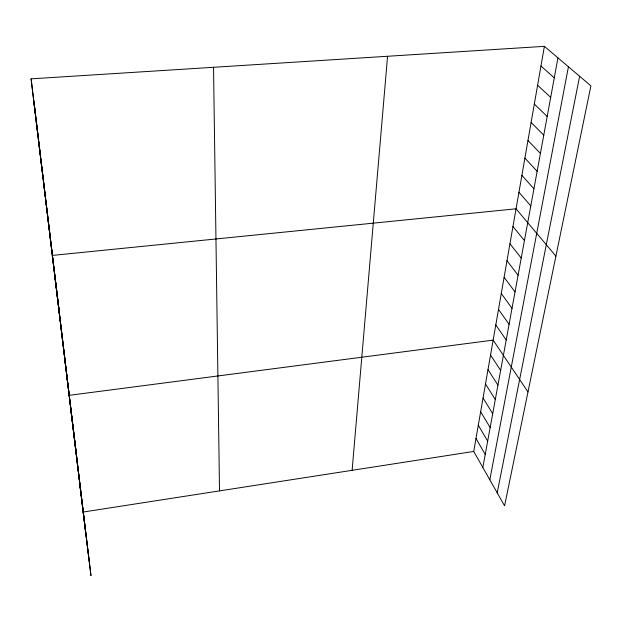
<?xml version="1.0" encoding="UTF-8"?>
<svg xmlns="http://www.w3.org/2000/svg" width="622" height="622" viewBox="0 0 622 622"><rect width="100%" height="100%" fill="white"/><g stroke="black" fill="none" stroke-linecap="round" stroke-linejoin="round"><path stroke-width="0.93" d="M352.114 470.318L387.568 56.275M544.39 46.339L590.9 85.852L504.582 505.834L473.731 451.448L544.39 46.339L31.1 78.846L85.416 530.76M482.835 467.511L557.942 57.854M489.817 479.811L568.43 66.764M497.211 492.834L579.626 76.281M83.099 512.054L473.731 451.448M69.089 395.343L493.145 340.125L527.992 391.953M540.953 66.01L554.28 77.851M537.602 85.245L550.695 97.39M534.321 104.053L547.197 116.493M531.11 122.456L543.768 135.168M527.969 140.471L540.417 153.432M524.89 158.097L537.144 171.307M521.881 175.357L533.94 188.8M518.935 192.252L530.799 205.913M555.905 256.14L516.05 208.805L52.295 255.424L59.378 312.003M512.963 226.501L524.439 240.582M509.947 243.801L521.236 258.083M506.992 260.727L518.095 275.196M504.108 277.288L515.032 291.936M501.278 293.498L512.023 308.31M498.51 309.367L509.091 324.334M495.796 324.902L506.215 340.016M490.548 355.03L500.64 370.409M487.998 369.639L497.942 385.135M485.502 383.953L495.299 399.565M483.053 397.987L492.702 413.7M480.651 411.748L490.159 427.555M478.302 425.238L487.671 441.138M475.993 438.471L485.23 454.449M31.1 78.846L90.975 575.661L79.818 484.732M33.689 100.43L35.485 114.596M36.216 121.484L38.051 136.008M38.681 142.018L40.562 156.876M41.091 162.062L43.004 177.239M43.439 181.624L45.383 197.096M45.733 200.727L47.707 216.479M47.972 219.379L49.978 235.396M50.157 237.612L52.194 253.869M54.573 274.419L56.664 291.135M56.796 292.946L58.911 309.88M58.966 311.031L61.111 328.175M61.088 328.696L65.341 363.442M65.178 362.789L67.378 380.446M67.16 379.249L76.708 456.618M70.978 411.072L75.083 444.644M74.632 441.503L76.903 459.798M76.397 456.221L80.417 489.117M34.21 103.345L89.086 560.391M213.54 67.293L219.519 490.89"/></g></svg>
